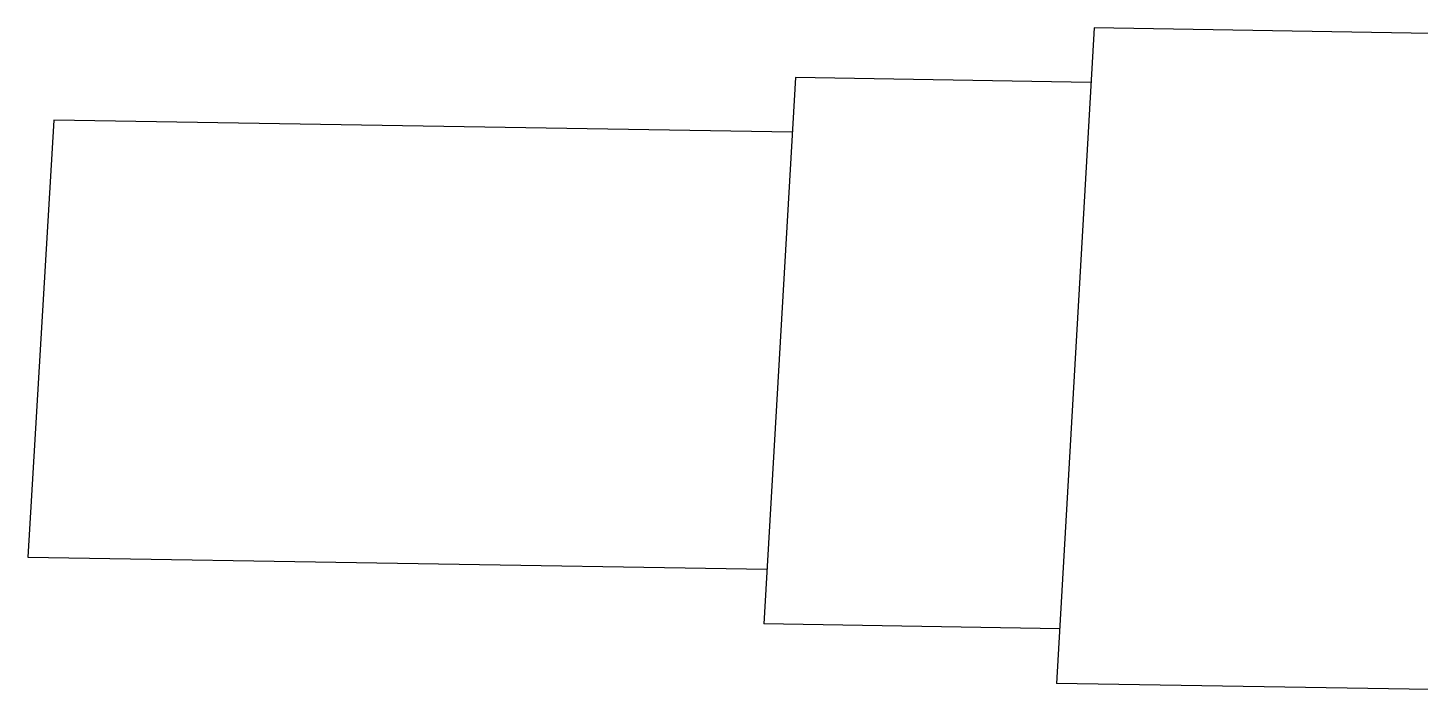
# Model space of a CAD drawing. Extents: x -68 to 264, y 51 to 115.
# Drawn here: x -21.378 to -19.218, y 73.055 to 74.083 of the extents above; entities that cross this region are included whole.
import ezdxf

# ---------------------------------------------------------------- set-up
doc = ezdxf.new("R2010")
doc.units = 0
doc.layers.get('0').update_dxf_attribs({"linetype": 'CONTINUOUS'})

msp = doc.modelspace()

# ---------------------------------------------------------------- linework, layer by layer
for p, q in [((-19.7236, 74.0825), (-19.7818, 73.0655)), ((-19.0934, 74.0722), (-19.7236, 74.0825)), ((-20.1868, 74.0054), (-20.2358, 73.1579)), ((-19.7284, 73.9979), (-20.1868, 74.0054)), ((-21.3377, 73.9394), (-21.378, 73.2615)), ((-20.1917, 73.9207), (-21.3377, 73.9394)), ((-21.378, 73.2615), (-20.2309, 73.2427)), ((-19.7769, 73.1504), (-20.2358, 73.1579)), ((-19.1507, 73.0552), (-19.7818, 73.0655))]:
    msp.add_line(p, q)

doc.saveas('drawing.dxf')
